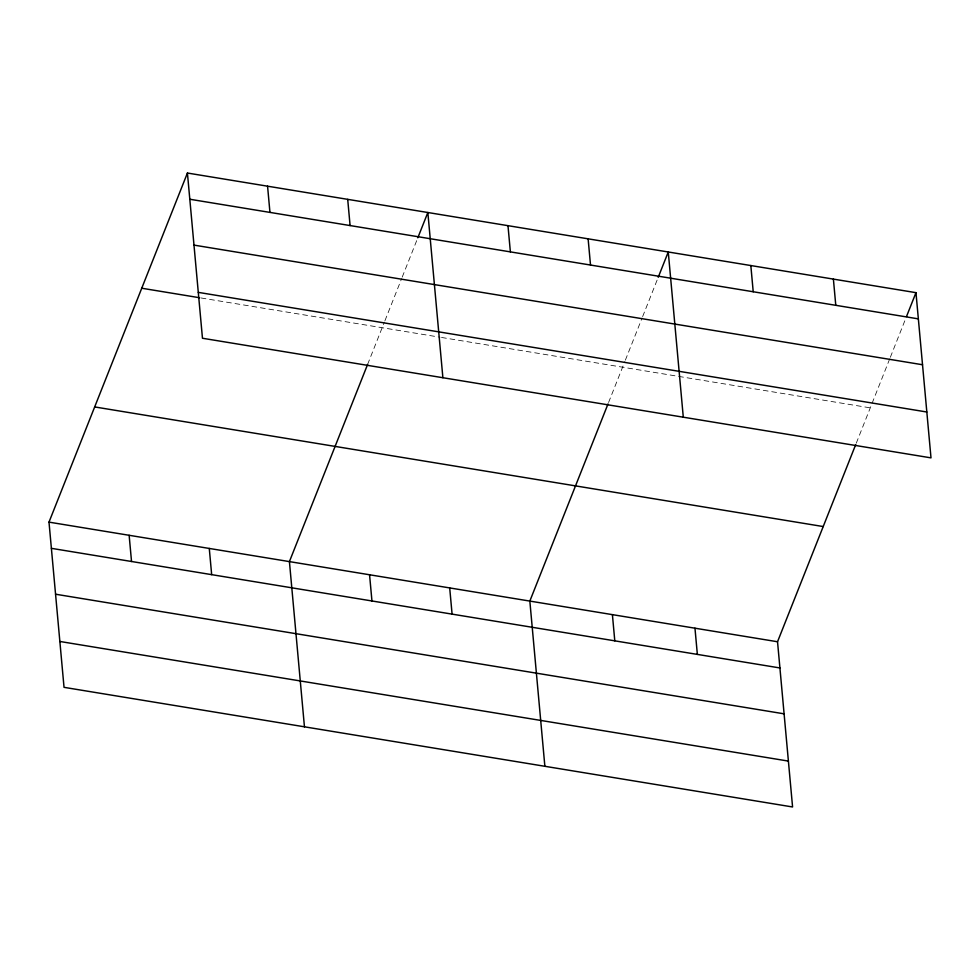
<?xml version="1.0" encoding="UTF-8"?>
<svg xmlns="http://www.w3.org/2000/svg" width="980" height="980" viewBox="0 0 980 980"><rect width="100%" height="100%" fill="white"/><g stroke="black" fill="none" stroke-linecap="round" stroke-linejoin="round"><path stroke-width="0.73" stroke-dasharray="4.9 3.68" d="M367.598 364.45L384.393 322.089M384.944 320.693L401.665 278.541M402.216 277.132L417.26 239.206M608.568 402.511L624.811 361.571M625.363 360.162L642.084 318.022M642.635 316.613L657.678 278.675M856.275 443.18L889.779 358.692M890.342 357.284L905.937 317.949M201.108 297.981L440.045 337.218M441.527 337.463L870.289 407.864"/><path stroke-width="1.47" d="M855.712 444.602L777.532 641.753L792.575 806.969L64.031 687.335L49 522.132L187.425 173.031L915.969 292.665L931 457.868L202.468 338.247L187.425 173.031M367.598 364.45L289.418 561.601L304.449 726.817M417.823 237.797L427.844 212.513L442.887 377.729M608.017 403.932L529.837 601.083L544.868 766.287M658.229 277.279L668.262 251.983L683.293 417.198M906.5 316.54L915.969 292.665M189.814 199.246L918.346 318.868M193.991 245.11L922.523 364.744M198.291 292.371L926.823 412.004M141.745 288.23L199.626 297.736M94.68 406.933L823.212 526.554M49 522.132L777.532 641.753M51.389 548.335L779.921 667.956M55.554 594.211L784.098 713.832M59.866 641.471L788.398 761.092M833.392 279.104L835.781 305.307M750.827 265.543L753.216 291.758M694.967 628.192L697.356 654.407M588.123 238.826L590.511 265.041M612.402 614.632L614.791 640.846M507.983 225.67L510.372 251.885M449.698 587.927L452.086 614.129M347.704 199.357L350.093 225.559M369.558 574.758L371.947 600.973M267.565 186.2L269.953 212.403M209.279 548.445L211.668 574.648M129.139 535.288L131.528 561.491"/></g></svg>
